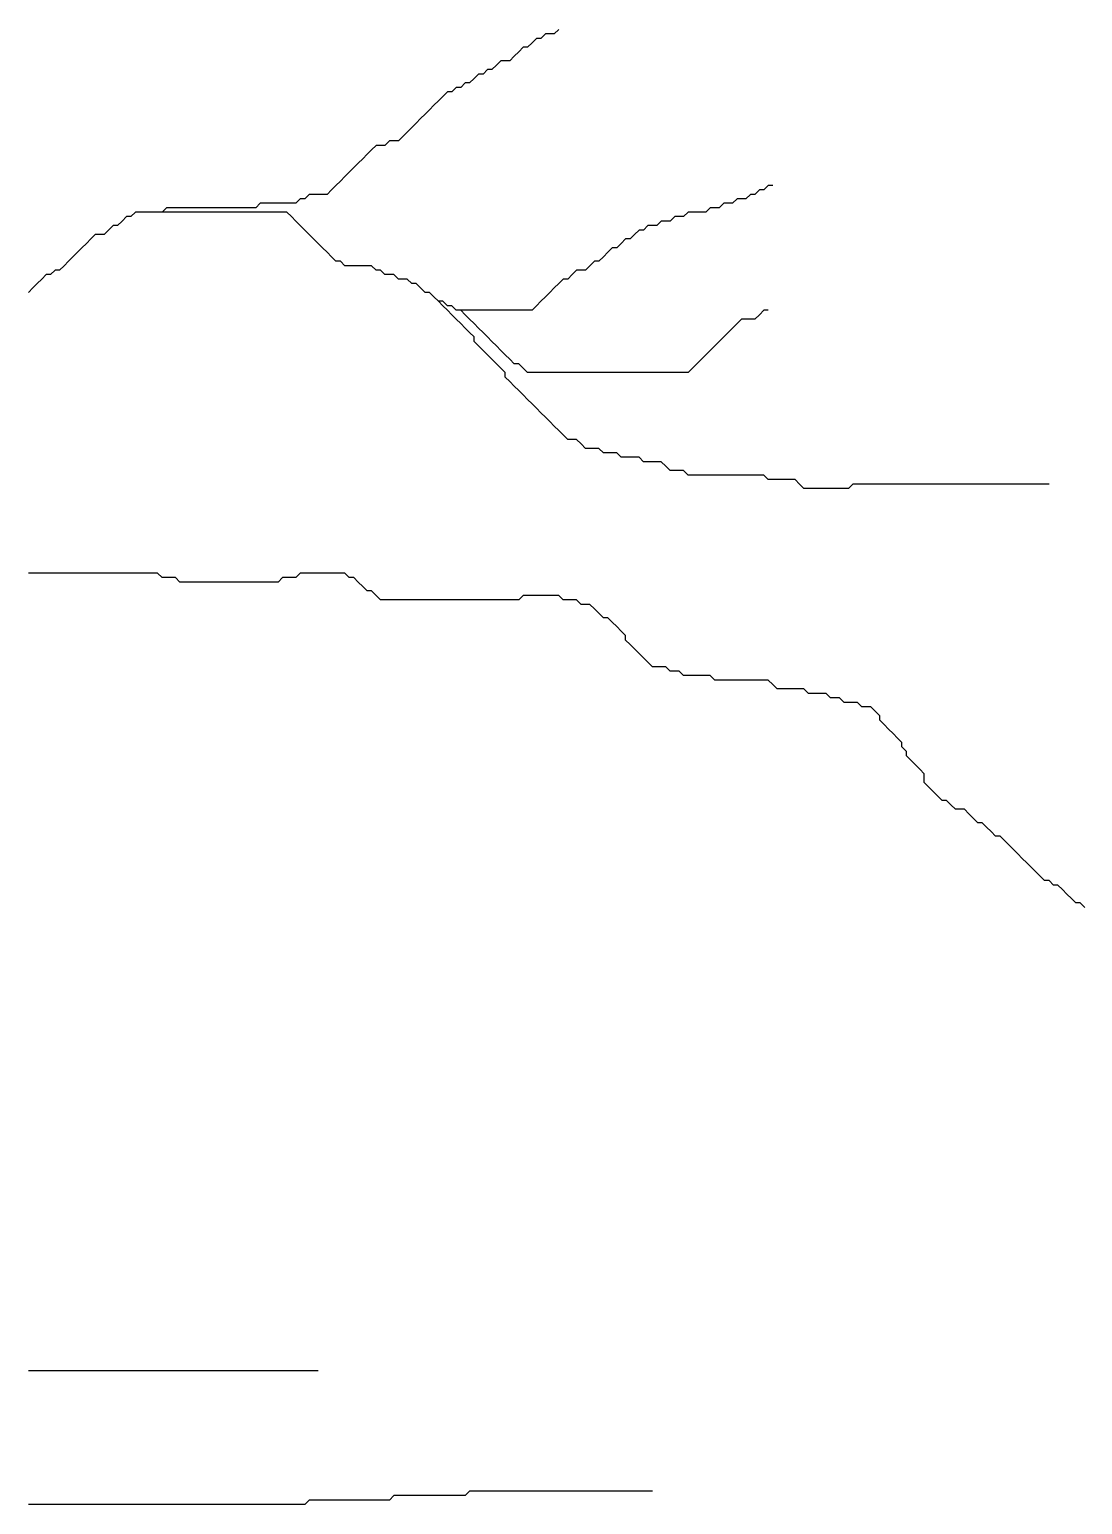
# Model space of a CAD drawing. Header units: metres. Extents: x 837475 to 838479, y 1189012 to 1191015.
# Drawn here: x 837711.3 to 837947.5, y 1189450.3 to 1189781.2 of the extents above; entities that cross this region are included whole.
import ezdxf

# ---------------------------------------------------------------- set-up
doc = ezdxf.new("R2010")
doc.units = ezdxf.units.M
doc.header["$MEASUREMENT"] = 0

msp = doc.modelspace()

# ---------------------------------------------------------------- linework, layer by layer
for points in [[(837830, 1189781.23, 1754.23), (837829, 1189780.23, 1753.12), (837828, 1189780.23, 1752.3), (837827.01, 1189780.23, 1751.53), (837826.01, 1189779.23, 1750.42), (837825.01, 1189779.23, 1749.64), (837824.01, 1189778.23, 1748.55), (837823.01, 1189777.23, 1747.43), (837822.01, 1189777.23, 1746.58), (837821.01, 1189776.23, 1745.55), (837820.01, 1189775.23, 1744.62), (837819.01, 1189774.23, 1743.41), (837818.01, 1189774.23, 1742.37), (837817.01, 1189774.23, 1741.37), (837816.01, 1189773.23, 1740), (837815.01, 1189772.23, 1739), (837814.01, 1189772.23, 1738.25), (837813.01, 1189771.23, 1737.01), (837812.01, 1189771.23, 1736.12), (837811.01, 1189770.23, 1734.83), (837810.01, 1189769.23, 1733.79), (837809.01, 1189769.23, 1733.02), (837808.01, 1189768.23, 1732.01), (837807.01, 1189768.23, 1731.17), (837806.01, 1189767.23, 1730.16), (837805.01, 1189767.23, 1729.47), (837804.01, 1189766.23, 1728.47), (837803.01, 1189765.23, 1727.53), (837802.01, 1189764.23, 1726.55), (837801.01, 1189763.23, 1725.51), (837800.01, 1189762.23, 1724.48), (837799.01, 1189761.23, 1723.41), (837798.01, 1189760.23, 1722.36), (837797.02, 1189759.23, 1721.35), (837796.02, 1189758.23, 1720.4), (837795.02, 1189757.23, 1719.51), (837794.02, 1189756.23, 1718.66), (837793.02, 1189756.23, 1718.08), (837792.02, 1189756.23, 1717.63), (837791.02, 1189755.24, 1716.99), (837790.02, 1189755.24, 1716.54), (837789.02, 1189755.24, 1716.09), (837788.02, 1189754.24, 1715.45), (837787.02, 1189753.24, 1714.77), (837786.02, 1189752.24, 1714.05), (837785.02, 1189751.24, 1713.23), (837784.02, 1189750.24, 1712.41), (837783.02, 1189749.24, 1711.56), (837782.02, 1189748.24, 1710.69), (837781.02, 1189747.24, 1709.81), (837780.02, 1189746.24, 1708.89), (837779.02, 1189745.24, 1708.04), (837778.02, 1189744.24, 1707.45), (837777.02, 1189744.24, 1707.06), (837776.02, 1189744.24, 1706.67), (837775.02, 1189744.24, 1706.29), (837774.02, 1189744.24, 1705.88), (837773.02, 1189743.24, 1705.21), (837772.02, 1189743.24, 1704.71), (837771.02, 1189742.24, 1704.07), (837770.02, 1189742.24, 1703.67), (837769.02, 1189742.24, 1703.21), (837768.02, 1189742.24, 1702.73), (837767.03, 1189742.24, 1702.27), (837766.03, 1189742.24, 1701.83), (837765.03, 1189742.24, 1701.43), (837764.03, 1189742.24, 1701.05), (837763.03, 1189742.24, 1700.67), (837762.03, 1189741.24, 1700.14), (837761.03, 1189741.24, 1699.74), (837760.03, 1189741.24, 1699.29), (837759.03, 1189741.24, 1698.85), (837758.03, 1189741.24, 1698.43), (837757.03, 1189741.24, 1698.04), (837756.03, 1189741.24, 1697.64), (837755.03, 1189741.24, 1697.06), (837754.03, 1189741.24, 1696.44), (837753.03, 1189741.24, 1695.91), (837752.03, 1189741.24, 1695.38), (837751.03, 1189741.24, 1694.87), (837750.03, 1189741.24, 1694.38), (837749.03, 1189741.24, 1693.95), (837748.03, 1189741.24, 1693.56), (837747.03, 1189741.24, 1693.18), (837746.03, 1189741.24, 1692.81), (837745.03, 1189741.24, 1692.43), (837744.03, 1189741.24, 1692.02), (837743.03, 1189741.24, 1691.44), (837742.03, 1189741.24, 1690.81), (837741.03, 1189740.24, 1690.02)], [(837877.99, 1189746.24, 1769.28), (837876.99, 1189746.24, 1768.54), (837875.99, 1189745.24, 1767.5), (837874.99, 1189745.24, 1766.76), (837873.99, 1189744.24, 1765.72), (837872.99, 1189744.24, 1765), (837871.99, 1189743.24, 1764.08), (837870.99, 1189743.24, 1763.4), (837869.99, 1189743.24, 1762.74), (837868.99, 1189742.24, 1761.9), (837867.99, 1189742.24, 1761.18), (837866.99, 1189742.24, 1760.49), (837865.99, 1189741.24, 1759.62), (837864.99, 1189741.24, 1758.9), (837863.99, 1189741.24, 1758.22), (837862.99, 1189740.24, 1757.35), (837861.99, 1189740.24, 1756.62), (837860.99, 1189740.24, 1756.16), (837859.99, 1189740.24, 1755.9), (837858.99, 1189740.24, 1755.43), (837857.99, 1189739.24, 1754.77), (837856.99, 1189739.24, 1754.23), (837856, 1189739.24, 1753.62), (837855, 1189738.24, 1752.69), (837854, 1189738.24, 1752), (837853, 1189738.24, 1751.35), (837852, 1189737.24, 1750.42), (837851, 1189737.24, 1749.81), (837850, 1189737.24, 1749.16), (837849, 1189736.24, 1748.16), (837848, 1189736.24, 1747.45), (837847, 1189735.24, 1746.48), (837846, 1189734.24, 1745.45), (837845, 1189734.24, 1744.68), (837844, 1189733.24, 1743.57), (837843, 1189732.24, 1742.43), (837842, 1189732.24, 1741.8), (837841, 1189731.24, 1741.01), (837840, 1189730.24, 1740.24), (837839, 1189729.24, 1739.4), (837838, 1189729.24, 1738.78), (837837, 1189728.24, 1737.89), (837836, 1189727.24, 1737), (837835, 1189727.24, 1736.42), (837834, 1189727.24, 1735.97), (837833, 1189726.24, 1735.41), (837832, 1189725.25, 1734.87), (837831, 1189725.25, 1734.49), (837830, 1189724.25, 1733.91), (837829, 1189723.25, 1733.2), (837828, 1189722.25, 1732.47), (837827.01, 1189721.25, 1731.63), (837826.01, 1189720.25, 1730.69), (837825.01, 1189719.25, 1729.75), (837824.01, 1189718.25, 1728.9), (837823.01, 1189718.25, 1728.3), (837822.01, 1189718.25, 1727.77), (837821.01, 1189718.25, 1727.3), (837820.01, 1189718.25, 1726.84), (837819.01, 1189718.25, 1726.33), (837818.01, 1189718.25, 1725.8), (837817.01, 1189718.25, 1725.26), (837816.01, 1189718.25, 1724.72), (837815.01, 1189718.25, 1724.19), (837814.01, 1189718.25, 1723.66), (837813.01, 1189718.25, 1723.13), (837812.01, 1189718.25, 1722.59), (837811.01, 1189718.25, 1722.06), (837810.01, 1189718.25, 1721.54), (837809.01, 1189718.25, 1721.04), (837808.01, 1189718.25, 1720.55)], [(837741.03, 1189740.24, 1690.02), (837740.03, 1189740.24, 1689.43), (837739.03, 1189740.24, 1688.73), (837738.04, 1189740.24, 1688.13), (837737.04, 1189740.24, 1687.6), (837736.04, 1189740.24, 1686.94), (837735.04, 1189740.24, 1686.27), (837734.04, 1189739.24, 1685.38), (837733.04, 1189739.24, 1684.69), (837732.04, 1189738.24, 1683.81), (837731.04, 1189737.24, 1682.87), (837730.04, 1189737.24, 1682.28), (837729.04, 1189736.24, 1681.74), (837728.04, 1189735.24, 1681.03), (837727.04, 1189735.24, 1680.53), (837726.04, 1189735.24, 1680.13), (837725.04, 1189734.24, 1679.53), (837724.04, 1189733.24, 1678.7), (837723.04, 1189732.24, 1677.98), (837722.04, 1189731.24, 1677.18), (837721.04, 1189730.24, 1676.4), (837720.04, 1189729.24, 1675.81), (837719.04, 1189728.24, 1675.2), (837718.04, 1189727.24, 1674.65), (837717.04, 1189727.24, 1674.21), (837716.04, 1189726.24, 1673.45), (837715.04, 1189726.24, 1672.77), (837714.04, 1189725.25, 1671.89), (837713.04, 1189724.25, 1671.08), (837712.04, 1189723.25, 1670.3), (837711.04, 1189722.25, 1669.71)], [(837803.01, 1189720.25, 1718.53), (837802.01, 1189721.25, 1718.05), (837801.01, 1189722.25, 1717.6), (837800.01, 1189722.25, 1717.16), (837799.01, 1189723.25, 1716.58), (837798.01, 1189724.25, 1716.1), (837797.02, 1189724.25, 1715.81), (837796.02, 1189725.25, 1715.22), (837795.02, 1189725.25, 1714.73), (837794.02, 1189725.25, 1714.27), (837793.02, 1189726.24, 1713.66), (837792.02, 1189726.24, 1713.23), (837791.02, 1189726.24, 1712.83), (837790.02, 1189727.24, 1712.25), (837789.02, 1189727.24, 1711.98), (837788.02, 1189728.24, 1711.46), (837787.02, 1189728.24, 1710.99), (837786.02, 1189728.24, 1710.54), (837785.02, 1189728.24, 1710.15), (837784.02, 1189728.24, 1709.94), (837783.02, 1189728.24, 1709.71), (837782.02, 1189728.24, 1709.48), (837781.02, 1189729.24, 1709.18), (837780.02, 1189729.24, 1708.96), (837779.02, 1189730.24, 1708.66), (837778.02, 1189731.24, 1708.35), (837777.02, 1189732.24, 1707.98), (837776.02, 1189733.24, 1707.5), (837775.02, 1189734.24, 1707), (837774.02, 1189735.24, 1706.51), (837773.02, 1189736.24, 1705.98), (837772.02, 1189737.24, 1705.31), (837771.02, 1189738.24, 1704.62), (837770.02, 1189739.24, 1703.93), (837769.02, 1189740.24, 1703.24), (837768.02, 1189740.24, 1702.76), (837767.03, 1189740.24, 1702.28), (837766.03, 1189740.24, 1701.84), (837765.03, 1189740.24, 1701.41), (837764.03, 1189740.24, 1700.98), (837763.03, 1189740.24, 1700.57), (837762.03, 1189740.24, 1700.16), (837761.03, 1189740.24, 1699.78), (837760.03, 1189740.24, 1699.31), (837759.03, 1189740.24, 1698.82), (837758.03, 1189740.24, 1698.37), (837757.03, 1189740.24, 1698.04), (837756.03, 1189740.24, 1697.73), (837755.03, 1189740.24, 1697.16), (837754.03, 1189740.24, 1696.56), (837753.03, 1189740.24, 1696.06), (837752.03, 1189740.24, 1695.57), (837751.03, 1189740.24, 1695.01), (837750.03, 1189740.24, 1694.41), (837749.03, 1189740.24, 1693.92), (837748.03, 1189740.24, 1693.51), (837747.03, 1189740.24, 1693.13), (837746.03, 1189740.24, 1692.76), (837745.03, 1189740.24, 1692.38), (837744.03, 1189740.24, 1691.95), (837743.03, 1189740.24, 1691.31), (837742.03, 1189740.24, 1690.6), (837741.03, 1189740.24, 1690.02)], [(837939.97, 1189679.26, 1787.47), (837938.97, 1189679.26, 1786.97), (837937.97, 1189679.26, 1786.46), (837936.97, 1189679.26, 1785.95), (837935.97, 1189679.26, 1785.46), (837934.97, 1189679.26, 1784.98), (837933.97, 1189679.26, 1784.48), (837932.97, 1189679.26, 1783.97), (837931.97, 1189679.26, 1783.47), (837930.97, 1189679.26, 1782.96), (837929.97, 1189679.26, 1782.44), (837928.97, 1189679.26, 1781.93), (837927.97, 1189679.26, 1781.41), (837926.97, 1189679.26, 1780.89), (837925.97, 1189679.26, 1780.38), (837924.97, 1189679.26, 1779.85), (837923.97, 1189679.26, 1779.32), (837922.97, 1189679.26, 1778.78), (837921.97, 1189679.26, 1778.24), (837920.97, 1189679.26, 1777.71), (837919.97, 1189679.26, 1777.18), (837918.97, 1189679.26, 1776.64), (837917.97, 1189679.26, 1776.08), (837916.97, 1189679.26, 1775.52), (837915.98, 1189679.26, 1774.95), (837914.98, 1189679.26, 1774.37), (837913.98, 1189679.26, 1773.76), (837912.98, 1189679.26, 1773.16), (837911.98, 1189679.26, 1772.56), (837910.98, 1189679.26, 1771.95), (837909.98, 1189679.26, 1771.33), (837908.98, 1189679.26, 1770.69), (837907.98, 1189679.26, 1770.05), (837906.98, 1189679.26, 1769.4), (837905.98, 1189679.26, 1768.75), (837904.98, 1189679.26, 1768.11), (837903.98, 1189679.26, 1767.46), (837902.98, 1189679.26, 1766.82), (837901.98, 1189679.26, 1766.2), (837900.98, 1189679.26, 1765.6), (837899.98, 1189679.26, 1765), (837898.98, 1189679.26, 1764.41), (837897.98, 1189679.26, 1763.85), (837896.98, 1189679.26, 1763.36), (837895.98, 1189679.26, 1762.91), (837894.98, 1189678.26, 1762.26), (837893.98, 1189678.26, 1761.84), (837892.98, 1189678.26, 1761.4), (837891.98, 1189678.26, 1760.95), (837890.98, 1189678.26, 1760.5), (837889.98, 1189678.26, 1760.08), (837888.98, 1189678.26, 1759.73), (837887.98, 1189678.26, 1759.3), (837886.98, 1189678.26, 1758.86), (837885.99, 1189678.26, 1758.45), (837884.99, 1189678.26, 1758.16), (837883.99, 1189679.26, 1757.94), (837882.99, 1189680.26, 1757.52), (837881.99, 1189680.26, 1757.12), (837880.99, 1189680.26, 1756.72), (837879.99, 1189680.26, 1756.35), (837878.99, 1189680.26, 1756.06), (837877.99, 1189680.26, 1755.78), (837876.99, 1189680.26, 1755.42), (837875.99, 1189681.26, 1754.89), (837874.99, 1189681.26, 1754.5), (837873.99, 1189681.26, 1754.14), (837872.99, 1189681.26, 1753.86), (837871.99, 1189681.26, 1753.44), (837870.99, 1189681.26, 1752.99), (837869.99, 1189681.26, 1752.54), (837868.99, 1189681.26, 1752.11), (837867.99, 1189681.26, 1751.72), (837866.99, 1189681.26, 1751.3), (837865.99, 1189681.26, 1750.88), (837864.99, 1189681.26, 1750.45), (837863.99, 1189681.26, 1749.99), (837862.99, 1189681.26, 1749.58), (837861.99, 1189681.26, 1749.18), (837860.99, 1189681.26, 1748.8), (837859.99, 1189681.26, 1748.42), (837858.99, 1189681.26, 1748.03), (837857.99, 1189682.26, 1747.53), (837856.99, 1189682.26, 1747.15), (837856, 1189682.26, 1746.8), (837855, 1189682.26, 1746.48), (837854, 1189683.26, 1746.07), (837853, 1189684.26, 1745.84), (837852, 1189684.26, 1745.5), (837851, 1189684.26, 1745.11), (837850, 1189684.26, 1744.73), (837849, 1189684.26, 1744.35), (837848, 1189685.26, 1743.79), (837847, 1189685.26, 1743.33), (837846, 1189685.26, 1742.86), (837845, 1189685.26, 1742.41), (837844, 1189685.26, 1742.02), (837843, 1189686.26, 1741.41), (837842, 1189686.26, 1740.91), (837841, 1189686.26, 1740.42), (837840, 1189686.26, 1739.99), (837839, 1189687.26, 1739.35), (837838, 1189687.26, 1738.89), (837837, 1189687.26, 1738.45), (837836, 1189687.26, 1738.01), (837835, 1189688.26, 1737.39), (837834, 1189689.26, 1736.79), (837833, 1189689.26, 1736.37), (837832, 1189689.26, 1736.05), (837831, 1189690.26, 1735.62), (837830, 1189691.26, 1734.99), (837829, 1189692.26, 1734.33), (837828, 1189693.26, 1733.64), (837827.01, 1189694.26, 1732.93), (837826.01, 1189695.26, 1732.23), (837825.01, 1189696.25, 1731.54), (837824.01, 1189697.25, 1730.87), (837823.01, 1189698.25, 1730.2), (837822.01, 1189699.25, 1729.53), (837821.01, 1189700.25, 1728.86), (837820.01, 1189701.25, 1728.21), (837819.01, 1189702.25, 1727.61), (837818.01, 1189703.25, 1727.04), (837818.01, 1189704.25, 1726.65), (837817.01, 1189705.25, 1726.12), (837816.01, 1189706.25, 1725.69), (837815.01, 1189707.25, 1725.3), (837814.01, 1189708.25, 1724.91), (837813.01, 1189709.25, 1724.51), (837812.01, 1189710.25, 1724.11), (837811.01, 1189711.25, 1723.61), (837811.01, 1189712.25, 1723.2), (837810.01, 1189713.25, 1722.63), (837809.01, 1189714.25, 1722.05), (837808.01, 1189715.25, 1721.43), (837807.01, 1189716.25, 1720.79), (837806.01, 1189717.25, 1720.17), (837805.01, 1189718.25, 1719.64), (837804.01, 1189719.25, 1719.08), (837803.01, 1189720.25, 1718.53)], [(837808.01, 1189718.25, 1720.55), (837807.01, 1189718.25, 1720.13), (837806.01, 1189719.25, 1719.78), (837805.01, 1189719.25, 1719.43), (837804.01, 1189720.25, 1718.89), (837803.01, 1189720.25, 1718.53)], [(837876.99, 1189718.25, 1763.64), (837875.99, 1189718.25, 1763.19), (837874.99, 1189717.25, 1762.55), (837873.99, 1189716.25, 1761.91), (837872.99, 1189716.25, 1761.44), (837871.99, 1189716.25, 1760.98), (837870.99, 1189716.25, 1760.52), (837869.99, 1189715.25, 1759.85), (837868.99, 1189714.25, 1759.1), (837867.99, 1189713.25, 1758.28), (837866.99, 1189712.25, 1757.33), (837865.99, 1189711.25, 1756.36), (837864.99, 1189710.25, 1755.53), (837863.99, 1189709.25, 1754.78), (837862.99, 1189708.25, 1754.05), (837861.99, 1189707.25, 1753.38), (837860.99, 1189706.25, 1752.74), (837859.99, 1189705.25, 1752.09), (837858.99, 1189704.25, 1751.3), (837857.99, 1189704.25, 1750.69), (837856.99, 1189704.25, 1750.05), (837856, 1189704.25, 1749.41), (837855, 1189704.25, 1748.77), (837854, 1189704.25, 1748.14), (837853, 1189704.25, 1747.55), (837852, 1189704.25, 1746.98), (837851, 1189704.25, 1746.42), (837850, 1189704.25, 1745.87), (837849, 1189704.25, 1745.35), (837848, 1189704.25, 1744.85), (837847, 1189704.25, 1744.35), (837846, 1189704.25, 1743.8), (837845, 1189704.25, 1743.18), (837844, 1189704.25, 1742.54), (837843, 1189704.25, 1741.91), (837842, 1189704.25, 1741.33), (837841, 1189704.25, 1740.76), (837840, 1189704.25, 1740.19), (837839, 1189704.25, 1739.63), (837838, 1189704.25, 1738.98), (837837, 1189704.25, 1738.26), (837836, 1189704.25, 1737.51), (837835, 1189704.25, 1736.75), (837834, 1189704.25, 1735.99), (837833, 1189704.25, 1735.23), (837832, 1189704.25, 1734.47), (837831, 1189704.25, 1733.71), (837830, 1189704.25, 1732.95), (837829, 1189704.25, 1732.19), (837828, 1189704.25, 1731.46), (837827.01, 1189704.25, 1730.73), (837826.01, 1189704.25, 1730.01), (837825.01, 1189704.25, 1729.34), (837824.01, 1189704.25, 1728.7), (837823.01, 1189704.25, 1728.14), (837822.01, 1189705.25, 1727.46), (837821.01, 1189706.25, 1726.8), (837820.01, 1189706.25, 1726.36), (837819.01, 1189707.25, 1726), (837818.01, 1189708.25, 1725.7), (837817.01, 1189709.25, 1725.24), (837816.01, 1189710.25, 1724.78), (837815.01, 1189711.25, 1724.31), (837814.01, 1189712.25, 1723.8), (837813.01, 1189713.25, 1723.24), (837812.01, 1189714.25, 1722.67), (837811.01, 1189715.25, 1722.14), (837810.01, 1189716.25, 1721.72), (837809.01, 1189717.25, 1721.12), (837808.01, 1189718.25, 1720.55)], [(837947.96, 1189584.29, 1781.27), (837946.96, 1189585.29, 1780.61), (837945.96, 1189585.29, 1780.15), (837944.97, 1189586.29, 1779.49), (837943.97, 1189587.29, 1778.48), (837942.97, 1189588.29, 1777.99), (837941.97, 1189589.29, 1777.32), (837940.97, 1189589.29, 1776.77), (837939.97, 1189590.29, 1776.18), (837938.97, 1189590.29, 1776.04), (837937.97, 1189591.29, 1775.89), (837936.97, 1189592.29, 1775.12), (837935.97, 1189593.29, 1774.3), (837934.97, 1189594.29, 1774.06), (837933.97, 1189595.29, 1773.69), (837932.97, 1189596.29, 1772.72), (837931.97, 1189597.29, 1772.12), (837930.97, 1189598.29, 1771.8), (837929.97, 1189599.29, 1770.89), (837928.97, 1189600.29, 1770.23), (837927.97, 1189600.29, 1770.05), (837926.97, 1189601.29, 1769.55), (837925.97, 1189602.29, 1768.75), (837924.97, 1189603.29, 1768.23), (837923.97, 1189603.29, 1768.11), (837922.97, 1189604.29, 1768.01), (837921.97, 1189605.29, 1767.99), (837920.97, 1189606.29, 1767.71), (837919.97, 1189606.29, 1767.1), (837918.97, 1189606.29, 1766.65), (837917.97, 1189607.28, 1766.23), (837916.97, 1189608.28, 1766.15), (837915.98, 1189608.28, 1766.06), (837914.98, 1189609.28, 1766.01), (837913.98, 1189610.28, 1766), (837912.98, 1189611.28, 1765.87), (837911.98, 1189612.28, 1765.19), (837911.98, 1189613.28, 1764.63), (837911.98, 1189614.28, 1764.18), (837910.98, 1189615.28, 1764), (837909.98, 1189616.28, 1763.98), (837908.98, 1189617.28, 1763.67), (837907.98, 1189618.28, 1763.12), (837907.98, 1189619.28, 1762.82), (837906.98, 1189620.28, 1762.38), (837906.98, 1189621.28, 1762.08), (837905.98, 1189622.28, 1761.7), (837904.98, 1189623.28, 1760.84), (837903.98, 1189624.28, 1760.15), (837902.98, 1189625.28, 1759.45), (837901.98, 1189626.28, 1758.64), (837901.98, 1189627.28, 1758.21), (837900.98, 1189628.28, 1757.91), (837899.98, 1189629.28, 1757.26), (837898.98, 1189629.28, 1756.63), (837897.98, 1189629.28, 1756.29), (837896.98, 1189630.28, 1756.04), (837895.98, 1189630.28, 1755.95), (837894.98, 1189630.28, 1755.65), (837893.98, 1189630.28, 1755.19), (837892.98, 1189631.28, 1754.51), (837891.98, 1189631.28, 1754.17), (837890.98, 1189631.28, 1754.08), (837889.98, 1189632.28, 1754.01), (837888.98, 1189632.28, 1753.92), (837887.98, 1189632.28, 1753.47), (837886.98, 1189632.28, 1752.85), (837885.99, 1189632.28, 1752.34), (837884.99, 1189633.28, 1752.04), (837883.99, 1189633.28, 1751.98), (837882.99, 1189633.28, 1751.82), (837881.99, 1189633.28, 1751.37), (837880.99, 1189633.28, 1750.89), (837879.99, 1189633.28, 1750.45), (837878.99, 1189633.28, 1750.15), (837877.99, 1189634.28, 1750), (837876.99, 1189635.28, 1749.86), (837875.99, 1189635.28, 1749.42), (837874.99, 1189635.28, 1748.94), (837873.99, 1189635.28, 1748.53), (837872.99, 1189635.28, 1748.22), (837871.99, 1189635.28, 1748.07), (837870.99, 1189635.28, 1748.02), (837869.99, 1189635.28, 1747.98), (837868.99, 1189635.28, 1747.75), (837867.99, 1189635.28, 1747.08), (837866.99, 1189635.28, 1746.46), (837865.99, 1189635.28, 1746.17), (837864.99, 1189635.28, 1746.07), (837863.99, 1189636.28, 1745.99), (837862.99, 1189636.28, 1745.76), (837861.99, 1189636.28, 1745.1), (837860.99, 1189636.28, 1744.43), (837859.99, 1189636.28, 1743.96), (837858.99, 1189636.28, 1743.34), (837857.99, 1189636.28, 1742.72), (837856.99, 1189637.27, 1742.21), (837856, 1189637.27, 1742.06), (837855, 1189637.27, 1742.01), (837854, 1189638.27, 1741.82), (837853, 1189638.27, 1741.31), (837852, 1189638.27, 1740.71), (837851, 1189638.27, 1740.27), (837850, 1189639.27, 1740.02), (837849, 1189640.27, 1740), (837848, 1189641.27, 1740), (837847, 1189642.27, 1739.88), (837846, 1189643.27, 1739.14), (837845, 1189644.27, 1738.47), (837845, 1189645.27, 1738.14), (837844, 1189646.27, 1738.01), (837843, 1189647.27, 1737.88), (837842, 1189648.27, 1737.19), (837841, 1189649.27, 1736.5), (837840, 1189649.27, 1736.16), (837839, 1189650.27, 1736.02), (837838, 1189651.27, 1736), (837837, 1189652.27, 1735.92), (837836, 1189652.27, 1735.55), (837835, 1189652.27, 1735.04), (837834, 1189653.27, 1734.4), (837833, 1189653.27, 1734.2), (837832, 1189653.27, 1734.1), (837831, 1189653.27, 1734.07), (837830, 1189654.27, 1734.02), (837829, 1189654.27, 1734), (837828, 1189654.27, 1733.97), (837827.01, 1189654.27, 1733.73), (837826.01, 1189654.27, 1733.16), (837825.01, 1189654.27, 1732.62), (837824.01, 1189654.27, 1732.32), (837823.01, 1189654.27, 1732.18), (837822.01, 1189654.27, 1732.09), (837821.01, 1189653.27, 1731.97), (837820.01, 1189653.27, 1731.68), (837819.01, 1189653.27, 1730.97), (837818.01, 1189653.27, 1730.32), (837817.01, 1189653.27, 1730.09), (837816.01, 1189653.27, 1729.99), (837815.01, 1189653.27, 1729.81), (837814.01, 1189653.27, 1729.3), (837813.01, 1189653.27, 1728.74), (837812.01, 1189653.27, 1728.24), (837811.01, 1189653.27, 1728.04), (837810.01, 1189653.27, 1727.92), (837809.01, 1189653.27, 1727.44), (837808.01, 1189653.27, 1726.81), (837807.01, 1189653.27, 1726.37), (837806.01, 1189653.27, 1726.14), (837805.01, 1189653.27, 1726.04), (837804.01, 1189653.27, 1726.01), (837803.01, 1189653.27, 1726), (837802.01, 1189653.27, 1725.97), (837801.01, 1189653.27, 1725.76), (837800.01, 1189653.27, 1725.34), (837799.01, 1189653.27, 1724.87), (837798.01, 1189653.27, 1724.29), (837797.02, 1189653.27, 1723.39), (837796.02, 1189653.27, 1722.29), (837795.02, 1189653.27, 1721.15), (837794.02, 1189653.27, 1720.03), (837793.02, 1189653.27, 1718.9), (837792.02, 1189653.27, 1717.79), (837791.02, 1189653.27, 1716.77), (837790.02, 1189653.27, 1716.12), (837789.02, 1189654.27, 1715.31), (837788.02, 1189655.27, 1714.35), (837787.02, 1189655.27, 1714.09), (837786.02, 1189656.27, 1713.59), (837785.02, 1189657.27, 1712.7), (837784.02, 1189658.27, 1711.82), (837783.02, 1189658.27, 1711.04), (837782.02, 1189659.27, 1709.93), (837781.02, 1189659.27, 1709.05), (837780.02, 1189659.27, 1708.23), (837779.02, 1189659.27, 1707.3), (837778.02, 1189659.27, 1706.23), (837777.02, 1189659.27, 1705.15), (837776.02, 1189659.27, 1704.22), (837775.02, 1189659.27, 1703.44), (837774.02, 1189659.27, 1702.62), (837773.02, 1189659.27, 1701.67), (837772.02, 1189659.27, 1700.56), (837771.02, 1189658.27, 1698.97), (837770.02, 1189658.27, 1697.96), (837769.02, 1189658.27, 1696.99), (837768.02, 1189658.27, 1696.02), (837767.03, 1189657.27, 1694.64), (837766.03, 1189657.27, 1693.73), (837765.03, 1189657.27, 1692.84), (837764.03, 1189657.27, 1691.96), (837763.03, 1189657.27, 1691.13), (837762.03, 1189657.27, 1690.31), (837761.03, 1189657.27, 1689.49), (837760.03, 1189657.27, 1688.69), (837759.03, 1189657.27, 1687.89), (837758.03, 1189657.27, 1687.15), (837757.03, 1189657.27, 1686.45), (837756.03, 1189657.27, 1685.77), (837755.03, 1189657.27, 1685.11), (837754.03, 1189657.27, 1684.43), (837753.03, 1189657.27, 1683.76), (837752.03, 1189657.27, 1683.1), (837751.03, 1189657.27, 1682.5), (837750.03, 1189657.27, 1682.05), (837749.03, 1189657.27, 1681.56), (837748.03, 1189657.27, 1680.98), (837747.03, 1189657.27, 1680.44), (837746.03, 1189657.27, 1679.95), (837745.03, 1189657.27, 1679.35), (837744.03, 1189658.27, 1678.46), (837743.03, 1189658.27, 1677.63), (837742.03, 1189658.27, 1676.75), (837741.03, 1189658.27, 1675.95), (837740.03, 1189659.27, 1674.78), (837739.03, 1189659.27, 1674.08), (837738.04, 1189659.27, 1673.43), (837737.04, 1189659.27, 1672.79), (837736.04, 1189659.27, 1672.24), (837735.04, 1189659.27, 1671.81), (837734.04, 1189659.27, 1671.26), (837733.04, 1189659.27, 1670.72), (837732.04, 1189659.27, 1670.22), (837731.04, 1189659.27, 1669.78), (837730.04, 1189659.27, 1669.27), (837729.04, 1189659.27, 1668.74), (837728.04, 1189659.27, 1668.21), (837727.04, 1189659.27, 1667.66), (837726.04, 1189659.27, 1667.09), (837725.04, 1189659.27, 1666.52), (837724.04, 1189659.27, 1666), (837723.04, 1189659.27, 1665.37), (837722.04, 1189659.27, 1664.74), (837721.04, 1189659.27, 1664.1), (837720.04, 1189659.27, 1663.51), (837719.04, 1189659.27, 1662.88), (837718.04, 1189659.27, 1662.26), (837717.04, 1189659.27, 1661.73), (837716.04, 1189659.27, 1661.28), (837715.04, 1189659.27, 1660.83), (837714.04, 1189659.27, 1660.39), (837713.04, 1189659.27, 1659.93), (837712.04, 1189659.27, 1659.46), (837711.04, 1189659.27, 1659)], [(837776.02, 1189480.33, 1723.17), (837775.02, 1189480.33, 1722.4), (837774.02, 1189480.33, 1721.6), (837773.02, 1189480.33, 1720.82), (837772.02, 1189480.33, 1720.04), (837771.02, 1189480.33, 1719.26), (837770.02, 1189480.33, 1718.48), (837769.02, 1189480.33, 1717.69), (837768.02, 1189480.33, 1716.89), (837767.03, 1189480.33, 1716.08), (837766.03, 1189480.33, 1715.26), (837765.03, 1189480.33, 1714.44), (837764.03, 1189480.33, 1713.61), (837763.03, 1189480.33, 1712.78), (837762.03, 1189480.33, 1711.95), (837761.03, 1189480.33, 1711.13), (837760.03, 1189480.33, 1710.31), (837759.03, 1189480.33, 1709.49), (837758.03, 1189480.33, 1708.66), (837757.03, 1189480.33, 1707.83), (837756.03, 1189480.33, 1707), (837755.03, 1189480.33, 1706.16), (837754.03, 1189480.33, 1705.33), (837753.03, 1189480.33, 1704.49), (837752.03, 1189480.33, 1703.65), (837751.03, 1189480.33, 1702.81), (837750.03, 1189480.33, 1701.96), (837749.03, 1189480.33, 1701.11), (837748.03, 1189480.33, 1700.26), (837747.03, 1189480.33, 1699.41), (837746.03, 1189480.33, 1698.56), (837745.03, 1189480.33, 1697.71), (837744.03, 1189480.33, 1696.86), (837743.03, 1189480.33, 1696), (837742.03, 1189480.33, 1695.16), (837741.03, 1189480.33, 1694.32), (837740.03, 1189480.33, 1693.55), (837739.03, 1189480.33, 1692.81), (837738.04, 1189480.33, 1692.07), (837737.04, 1189480.33, 1691.35), (837736.04, 1189480.33, 1690.63), (837735.04, 1189480.33, 1689.9), (837734.04, 1189480.33, 1689.16), (837733.04, 1189480.33, 1688.42), (837732.04, 1189480.33, 1687.66), (837731.04, 1189480.33, 1686.89), (837730.04, 1189480.33, 1686.11), (837729.04, 1189480.33, 1685.33), (837728.04, 1189480.33, 1684.56), (837727.04, 1189480.33, 1683.78), (837726.04, 1189480.33, 1683), (837725.04, 1189480.33, 1682.23), (837724.04, 1189480.33, 1681.45), (837723.04, 1189480.33, 1680.67), (837722.04, 1189480.33, 1679.91), (837721.04, 1189480.33, 1679.15), (837720.04, 1189480.33, 1678.4), (837719.04, 1189480.33, 1677.68), (837718.04, 1189480.33, 1677.01), (837717.04, 1189480.33, 1676.36), (837716.04, 1189480.33, 1675.7), (837715.04, 1189480.33, 1675.06), (837714.04, 1189480.33, 1674.41), (837713.04, 1189480.33, 1673.76), (837712.04, 1189480.33, 1673.12), (837711.04, 1189480.33, 1672.48)], [(837851, 1189453.34, 1771.25), (837850, 1189453.34, 1770.26), (837849, 1189453.34, 1769.44), (837848, 1189453.34, 1768.6), (837847, 1189453.34, 1767.82), (837846, 1189453.34, 1767.18), (837845, 1189453.34, 1766.55), (837844, 1189453.34, 1765.74), (837843, 1189453.34, 1764.81), (837842, 1189453.34, 1763.99), (837841, 1189453.34, 1763.16), (837840, 1189453.34, 1762.32), (837839, 1189453.34, 1761.35), (837838, 1189453.34, 1760.38), (837837, 1189453.34, 1759.64), (837836, 1189453.34, 1758.96), (837835, 1189453.34, 1758.22), (837834, 1189453.34, 1757.34), (837833, 1189453.34, 1756.41), (837832, 1189453.34, 1755.49), (837831, 1189453.34, 1754.63), (837830, 1189453.34, 1753.95), (837829, 1189453.34, 1753.15), (837828, 1189453.34, 1752.33), (837827.01, 1189453.34, 1751.63), (837826.01, 1189453.34, 1750.94), (837825.01, 1189453.34, 1750.23), (837824.01, 1189453.34, 1749.55), (837823.01, 1189453.34, 1748.89), (837822.01, 1189453.34, 1748.19), (837821.01, 1189453.34, 1747.36), (837820.01, 1189453.34, 1746.48), (837819.01, 1189453.34, 1745.59), (837818.01, 1189453.34, 1744.74), (837817.01, 1189453.34, 1744.08), (837816.01, 1189453.34, 1743.47), (837815.01, 1189453.34, 1742.78), (837814.01, 1189453.34, 1742.07), (837813.01, 1189453.34, 1741.25), (837812.01, 1189453.34, 1740.47), (837811.01, 1189453.34, 1739.87), (837810.01, 1189453.34, 1739.27), (837809.01, 1189452.34, 1738.41), (837808.01, 1189452.34, 1737.58), (837807.01, 1189452.34, 1736.56), (837806.01, 1189452.34, 1735.52), (837805.01, 1189452.34, 1734.61), (837804.01, 1189452.34, 1733.98), (837803.01, 1189452.34, 1733.37), (837802.01, 1189452.34, 1732.75), (837801.01, 1189452.34, 1732.09), (837800.01, 1189452.34, 1731.29), (837799.01, 1189452.34, 1730.5), (837798.01, 1189452.34, 1729.86), (837797.02, 1189452.34, 1729.32), (837796.02, 1189452.34, 1728.78), (837795.02, 1189452.34, 1728.16), (837794.02, 1189452.34, 1727.47), (837793.02, 1189452.34, 1726.74), (837792.02, 1189451.34, 1725.69), (837791.02, 1189451.34, 1724.93), (837790.02, 1189451.34, 1724.25), (837789.02, 1189451.34, 1723.71), (837788.02, 1189451.34, 1723.08), (837787.02, 1189451.34, 1722.43), (837786.02, 1189451.34, 1721.74), (837785.02, 1189451.34, 1721.04), (837784.02, 1189451.34, 1720.33), (837783.02, 1189451.34, 1719.64), (837782.02, 1189451.34, 1718.91), (837781.02, 1189451.34, 1718.08), (837780.02, 1189451.34, 1717.1), (837779.02, 1189451.34, 1716.08), (837778.02, 1189451.34, 1715.05), (837777.02, 1189451.34, 1713.95), (837776.02, 1189451.34, 1712.76), (837775.02, 1189451.34, 1711.79), (837774.02, 1189451.34, 1711.05), (837773.02, 1189450.34, 1710.1), (837772.02, 1189450.34, 1709.5), (837771.02, 1189450.34, 1708.92), (837770.02, 1189450.34, 1708.37), (837769.02, 1189450.34, 1707.84), (837768.02, 1189450.34, 1707.21), (837767.03, 1189450.34, 1706.57), (837766.03, 1189450.34, 1705.92), (837765.03, 1189450.34, 1705.25), (837764.03, 1189450.34, 1704.56), (837763.03, 1189450.34, 1703.71), (837762.03, 1189450.34, 1702.66), (837761.03, 1189450.34, 1702.01), (837760.03, 1189450.34, 1701.51), (837759.03, 1189450.34, 1701), (837758.03, 1189450.34, 1700.51), (837757.03, 1189450.34, 1700.05), (837756.03, 1189450.34, 1699.57), (837755.03, 1189450.34, 1698.99), (837754.03, 1189450.34, 1698.4), (837753.03, 1189450.34, 1697.74), (837752.03, 1189450.34, 1697.02), (837751.03, 1189450.34, 1696.31), (837750.03, 1189450.34, 1695.64), (837749.03, 1189450.34, 1694.96), (837748.03, 1189450.34, 1694.27), (837747.03, 1189450.34, 1693.57), (837746.03, 1189450.34, 1692.85), (837745.03, 1189450.34, 1692.15), (837744.03, 1189450.34, 1691.52), (837743.03, 1189450.34, 1690.92), (837742.03, 1189450.34, 1690.34), (837741.03, 1189450.34, 1689.75), (837740.03, 1189450.34, 1689.15), (837739.03, 1189450.34, 1688.53), (837738.04, 1189450.34, 1687.89), (837737.04, 1189450.34, 1687.22), (837736.04, 1189450.34, 1686.55), (837735.04, 1189450.34, 1685.91), (837734.04, 1189450.34, 1685.29), (837733.04, 1189450.34, 1684.7), (837732.04, 1189450.34, 1684.12), (837731.04, 1189450.34, 1683.54), (837730.04, 1189450.34, 1682.97), (837729.04, 1189450.34, 1682.4), (837728.04, 1189450.34, 1681.82), (837727.04, 1189450.34, 1681.24), (837726.04, 1189450.34, 1680.67), (837725.04, 1189450.34, 1680.09), (837724.04, 1189450.34, 1679.51), (837723.04, 1189450.34, 1678.93), (837722.04, 1189450.34, 1678.35), (837721.04, 1189450.34, 1677.76), (837720.04, 1189450.34, 1677.18), (837719.04, 1189450.34, 1676.6), (837718.04, 1189450.34, 1676.01), (837717.04, 1189450.34, 1675.43), (837716.04, 1189450.34, 1674.84), (837715.04, 1189450.34, 1674.25), (837714.04, 1189450.34, 1673.67), (837713.04, 1189450.34, 1673.08), (837712.04, 1189450.34, 1672.49), (837711.04, 1189450.34, 1671.91)]]:
    msp.add_polyline3d(points)

doc.saveas('drawing.dxf')
